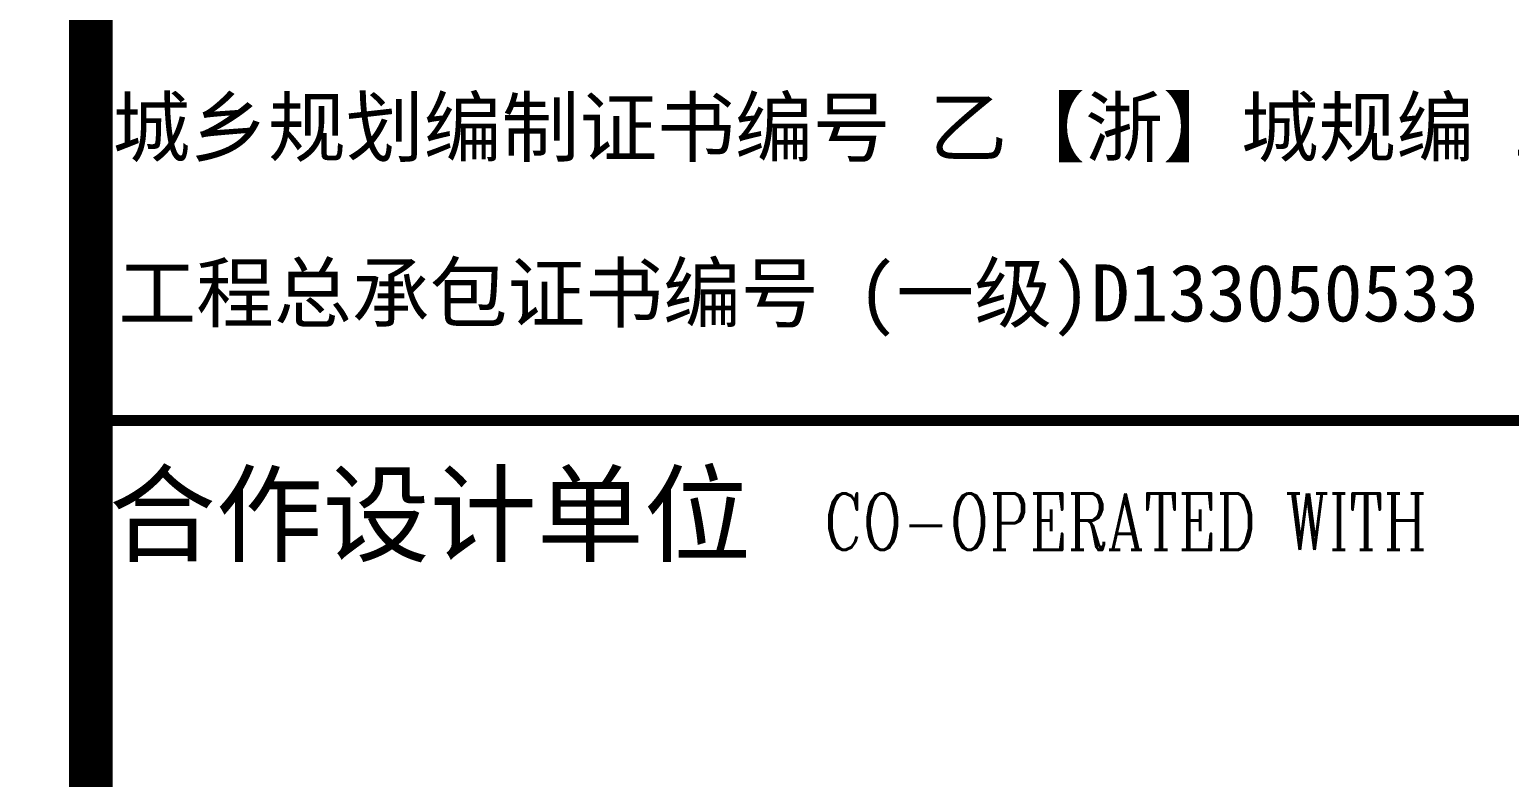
# Model space of a CAD drawing. Extents: x -138012 to 2129925, y -311560 to 0.
# Drawn here: x 1928214 to 1932929, y -147626 to -145244 of the extents above; entities that cross this region are included whole.
import ezdxf

# ---------------------------------------------------------------- set-up
doc = ezdxf.new("R2010")
doc.units = 0
doc.header["$LTSCALE"] = 1000
doc.header["$MEASUREMENT"] = 0
for name, color, linetype in [('3', 3, 'CONTINUOUS'), ('TEXT', 7, 'CONTINUOUS'), ('图框', 4, 'CONTINUOUS')]:
    doc.layers.add(name, color=color, linetype=linetype)
doc.styles.add('iIcon2', font='')
doc.styles.add('MIMI-TKWZ', font='romanc.shx', dxfattribs={"width": 0.75, "oblique": 15, "bigfont": 'bigfont.shx'})
doc.styles.get('iIcon2').set_extended_font_data('SimSun')

# ---------------------------------------------------------------- blocks, each defined once
blk = doc.blocks.new('564563')
at = {"layer": '图框', "const_width": 140}
blk.add_lwpolyline([(196066.8, -136041.4), (189566.8, -136041.4), (189566.8, -193441.4), (196066.8, -193441.4)], close=True, dxfattribs=at)
at = {"layer": '图框', "const_width": 35}
blk.add_lwpolyline([(189566.8, -144941.4), (196066.8, -144941.4)], dxfattribs=at)
at = {"layer": '图框', "style": 'iIcon2'}
for s, height, p in [('城乡规划编制证书编号 乙【浙】城规编 142098', 181.8, (189635.6, -144098.2)), ('工程总承包证书编号 (一级)D133050533', 181.8, (189654.5, -144626)), ('合作设计单位', 250, (189624.1, -145365.3))]:
    blk.add_text(s, height=height, dxfattribs=at).set_placement(p)
at = {"layer": '图框', "style": 'MIMI-TKWZ', "width": 0.75}
blk.add_text('CO-OPERATED WITH', height=180, dxfattribs=at).set_placement((191903.7, -145353.9))

msp = doc.modelspace()

# ---------------------------------------------------------------- linework, layer by layer
at = {"layer": '3', "const_width": 100}
msp.add_lwpolyline([(1854308.843, -137588.721), (1928408.843, -137588.721), (1928408.843, -194988.721), (1854308.843, -194988.721)], close=True, dxfattribs=at)

# ---------------------------------------------------------------- block references
at = {"layer": 'TEXT'}
msp.add_blockref('564563', (1738842.058, -1547.272), dxfattribs=at)

doc.saveas('drawing.dxf')
